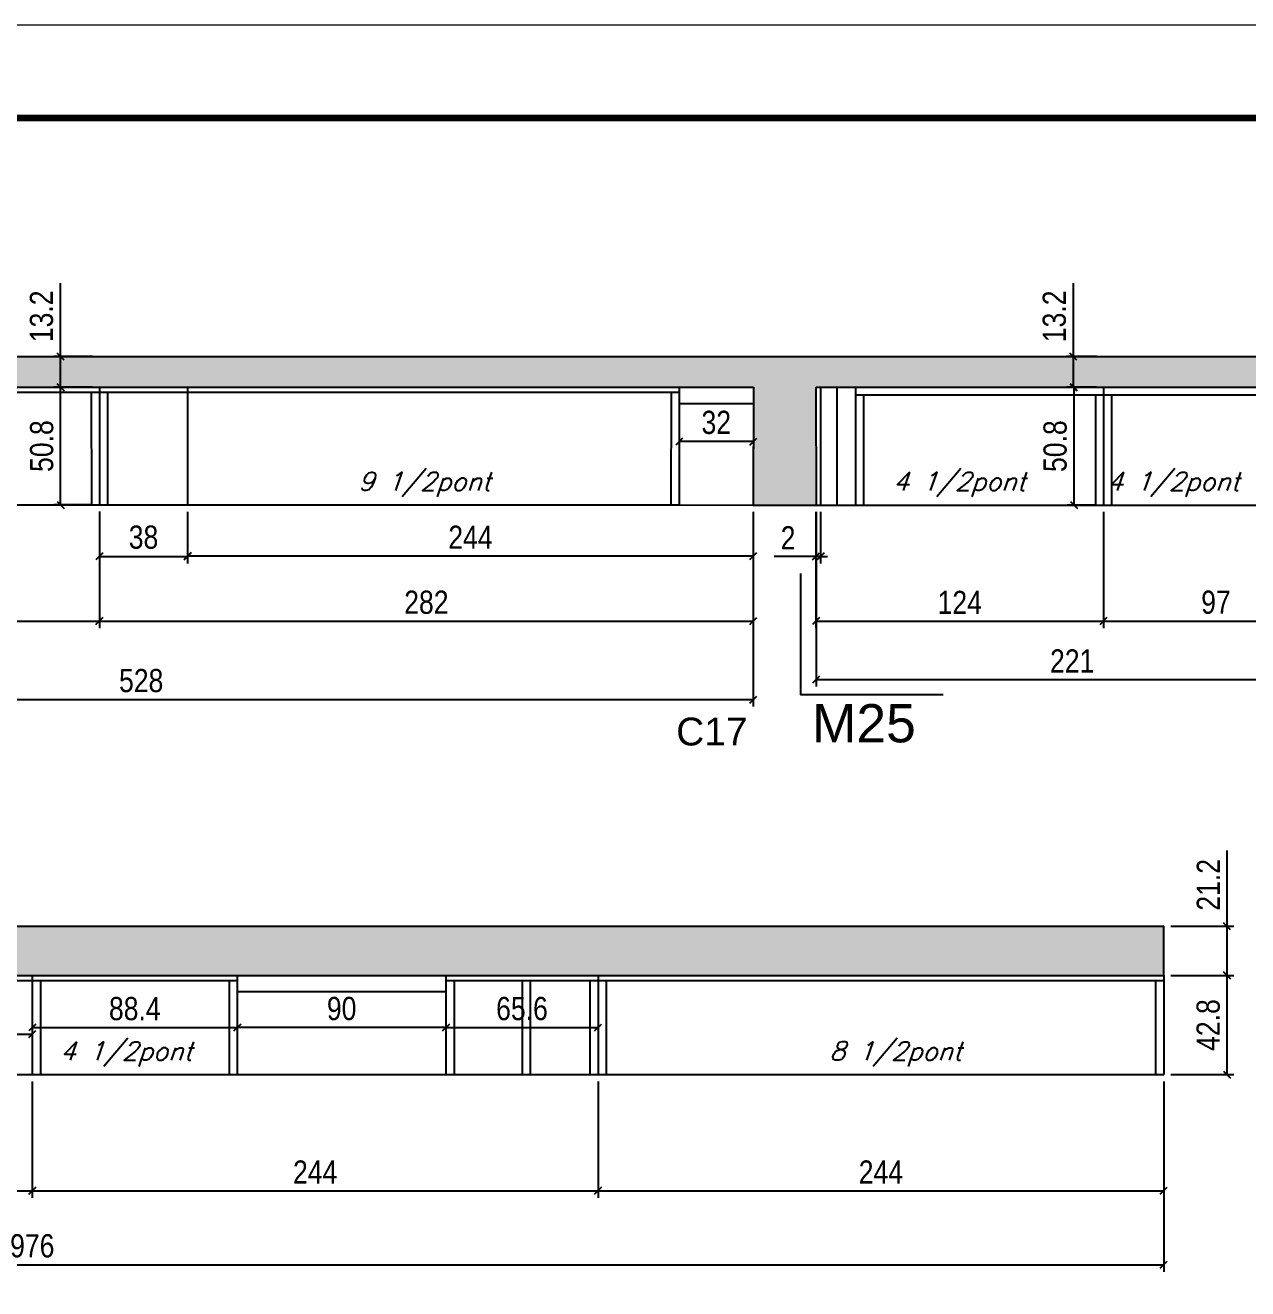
# Model space of a CAD drawing. Extents: x 137137 to 143418, y 10464 to 34486.
# Drawn here: x 142596 to 143123, y 27049 to 27594 of the extents above; entities that cross this region are included whole.
import ezdxf

# ---------------------------------------------------------------- set-up
doc = ezdxf.new("R2010")
doc.units = 0
doc.linetypes.add('DASHED', pattern=[0.75, 0.5, -0.25])
for name, color, linetype in [('5', 5, 'Continuous'), ('COTA', 241, 'Continuous'), ('NOMENCLATURA', 7, 'Continuous'), ('Painéis', 200, 'Continuous'), ('SARR_2.2x7', 40, 'Continuous'), ('SARR_3.5x7', 81, 'Continuous'), ('texto', 7, 'Continuous')]:
    doc.layers.add(name, color=color, linetype=linetype)
doc.layers.add('Folhas', color=255, linetype='Continuous', lineweight=9)
doc.layers.add('SARRAFO DE PRESSAO', color=251, linetype='DASHED', lineweight=9)
doc.styles.add('COTA TECNICA', font='techl___.ttf', dxfattribs={"height": 10})
doc.styles.add('Romans', font='romans.shx')
doc.styles.get("Standard").update_dxf_attribs({"font": 'arial.ttf'})
doc.dimstyles.new('PAINEL', dxfattribs={"dimtxt": 10, "dimasz": 3, "dimexe": 3, "dimexo": 3, "dimgap": 3, "dimtad": 1, "dimdec": 1, "dimzin": 12, "dimdsep": 46, "dimtxsty": 'COTA TECNICA', "dimblk1": 'OBLIQUE', "dimblk2": 'OBLIQUE', "dimsah": 1, "dimcen": 0.9, "dimclrd": 4, "dimclre": 4, "dimclrt": 240, "dimadec": 1, "dimazin": 3, "dimtfac": 1, "dimtdec": 1, "dimtmove": 0, "dimatfit": 3, "dimfxl": 1, "dimtolj": 1, "dimtzin": 12, "dimarcsym": 0})

# ---------------------------------------------------------------- blocks, each defined once
blk = doc.blocks.new('9999999999')
at = {"layer": 'Folhas'}
blk.add_lwpolyline([(98138.98, 34190.21), (99623.98, 34190.21), (99623.98, 35240.21), (98138.98, 35240.21)], close=True, dxfattribs=at)
at = {"layer": 'Folhas', "color": 30, "const_width": 3}
blk.add_lwpolyline([(98213.98, 34230.21), (99583.98, 34230.21), (99583.98, 35200.21), (98213.98, 35200.21)], close=True, dxfattribs=at)
blk = doc.blocks.new('_Oblique')
at = {"color": 0, "linetype": 'ByBlock', "lineweight": -2}
blk.add_line((-0.5, -0.5), (0.5, 0.5), dxfattribs=at)
blk = doc.blocks.new('*D1171')
at = {"layer": 'COTA', "color": 4, "lineweight": -2, "ltscale": 25, "transparency": 16777216}
for p, q in [((142381.93, 27384.41), (142381.93, 27334.37)), ((142627.93, 27384.45), (142627.93, 27334.37)), ((142381.93, 27337.37), (142627.93, 27337.37))]:
    blk.add_line(p, q, dxfattribs=at)
at = {"layer": 'Defpoints', "color": 0, "ltscale": 25, "transparency": 16777216}
for p in [(142381.93, 27387.41), (142627.93, 27387.45), (142627.93, 27337.37)]:
    blk.add_point(p, dxfattribs=at)
at = {"layer": 'COTA', "color": 4, "lineweight": -2, "ltscale": 25, "transparency": 16777216, "xscale": 3, "yscale": 3, "zscale": 3, "rotation": 180}
blk.add_blockref('_Oblique', (142381.93, 27337.37), dxfattribs=at)
at = {"layer": 'COTA', "color": 4, "lineweight": -2, "ltscale": 25, "transparency": 16777216, "xscale": 3, "yscale": 3, "zscale": 3}
blk.add_blockref('_Oblique', (142627.93, 27337.37), dxfattribs=at)
at = {"layer": 'COTA', "color": 240, "ltscale": 25, "transparency": 16777216, "insert": (142504.93, 27345.47), "char_height": 10, "attachment_point": 5, "style": 'COTA TECNICA'}
blk.add_mtext('\\A1;246', dxfattribs=at)
blk = doc.blocks.new('*D1172')
at = {"layer": 'COTA', "color": 4, "lineweight": -2, "ltscale": 25, "transparency": 16777216}
for p, q in [((142627.93, 27384.45), (142627.93, 27334.37)), ((142909.93, 27384.43), (142909.93, 27334.37)), ((142627.93, 27337.37), (142909.93, 27337.37))]:
    blk.add_line(p, q, dxfattribs=at)
at = {"layer": 'Defpoints', "color": 0, "ltscale": 25, "transparency": 16777216}
for p in [(142627.93, 27387.45), (142909.93, 27387.43), (142909.93, 27337.37)]:
    blk.add_point(p, dxfattribs=at)
at = {"layer": 'COTA', "color": 4, "lineweight": -2, "ltscale": 25, "transparency": 16777216, "xscale": 3, "yscale": 3, "zscale": 3, "rotation": 180}
blk.add_blockref('_Oblique', (142627.93, 27337.37), dxfattribs=at)
at = {"layer": 'COTA', "color": 4, "lineweight": -2, "ltscale": 25, "transparency": 16777216, "xscale": 3, "yscale": 3, "zscale": 3}
blk.add_blockref('_Oblique', (142909.93, 27337.37), dxfattribs=at)
at = {"layer": 'COTA', "color": 240, "ltscale": 25, "transparency": 16777216, "insert": (142768.93, 27345.46), "char_height": 10, "attachment_point": 5, "style": 'COTA TECNICA'}
blk.add_mtext('\\A1;282', dxfattribs=at)
blk = doc.blocks.new('*D1173')
at = {"layer": 'COTA', "color": 4, "lineweight": -2, "ltscale": 25, "transparency": 16777216}
for p, q in [((142627.93, 27384.64), (142627.93, 27362.28)), ((142665.93, 27384.45), (142665.93, 27362.28)), ((142627.93, 27365.28), (142665.93, 27365.28))]:
    blk.add_line(p, q, dxfattribs=at)
at = {"layer": 'Defpoints', "color": 0, "ltscale": 25, "transparency": 16777216}
for p in [(142627.93, 27387.64), (142665.93, 27387.45), (142665.93, 27365.28)]:
    blk.add_point(p, dxfattribs=at)
at = {"layer": 'COTA', "color": 4, "lineweight": -2, "ltscale": 25, "transparency": 16777216, "xscale": 3, "yscale": 3, "zscale": 3, "rotation": 180}
blk.add_blockref('_Oblique', (142627.93, 27365.28), dxfattribs=at)
at = {"layer": 'COTA', "color": 4, "lineweight": -2, "ltscale": 25, "transparency": 16777216, "xscale": 3, "yscale": 3, "zscale": 3}
blk.add_blockref('_Oblique', (142665.93, 27365.28), dxfattribs=at)
at = {"layer": 'COTA', "color": 240, "ltscale": 25, "transparency": 16777216, "insert": (142646.93, 27373.52), "char_height": 10, "attachment_point": 5, "style": 'COTA TECNICA'}
blk.add_mtext('\\A1;38', dxfattribs=at)
blk = doc.blocks.new('*D1174')
at = {"layer": 'COTA', "color": 4, "lineweight": -2, "ltscale": 25, "transparency": 16777216}
for p, q in [((142665.93, 27384.45), (142665.93, 27362.48)), ((142909.93, 27384.43), (142909.93, 27362.48)), ((142665.93, 27365.48), (142909.93, 27365.48))]:
    blk.add_line(p, q, dxfattribs=at)
at = {"layer": 'Defpoints', "color": 0, "ltscale": 25, "transparency": 16777216}
for p in [(142665.93, 27387.45), (142909.93, 27387.43), (142909.93, 27365.48)]:
    blk.add_point(p, dxfattribs=at)
at = {"layer": 'COTA', "color": 4, "lineweight": -2, "ltscale": 25, "transparency": 16777216, "xscale": 3, "yscale": 3, "zscale": 3, "rotation": 180}
blk.add_blockref('_Oblique', (142665.93, 27365.48), dxfattribs=at)
at = {"layer": 'COTA', "color": 4, "lineweight": -2, "ltscale": 25, "transparency": 16777216, "xscale": 3, "yscale": 3, "zscale": 3}
blk.add_blockref('_Oblique', (142909.93, 27365.48), dxfattribs=at)
at = {"layer": 'COTA', "color": 240, "ltscale": 25, "transparency": 16777216, "insert": (142787.93, 27373.55), "char_height": 10, "attachment_point": 5, "style": 'COTA TECNICA'}
blk.add_mtext('\\A1;244', dxfattribs=at)
blk = doc.blocks.new('*D1175')
at = {"layer": 'COTA', "color": 4, "lineweight": -2, "ltscale": 25, "transparency": 16777216}
for p, q in [((142936.97, 27384.43), (142936.97, 27334.37)), ((143060.97, 27384.45), (143060.97, 27334.37)), ((142936.97, 27337.37), (143060.97, 27337.37))]:
    blk.add_line(p, q, dxfattribs=at)
at = {"layer": 'Defpoints', "color": 0, "ltscale": 25, "transparency": 16777216}
for p in [(142936.97, 27387.43), (143060.97, 27387.45), (143060.97, 27337.37)]:
    blk.add_point(p, dxfattribs=at)
at = {"layer": 'COTA', "color": 4, "lineweight": -2, "ltscale": 25, "transparency": 16777216, "xscale": 3, "yscale": 3, "zscale": 3, "rotation": 180}
blk.add_blockref('_Oblique', (142936.97, 27337.37), dxfattribs=at)
at = {"layer": 'COTA', "color": 4, "lineweight": -2, "ltscale": 25, "transparency": 16777216, "xscale": 3, "yscale": 3, "zscale": 3}
blk.add_blockref('_Oblique', (143060.97, 27337.37), dxfattribs=at)
at = {"layer": 'COTA', "color": 240, "ltscale": 25, "transparency": 16777216, "insert": (142998.97, 27345.44), "char_height": 10, "attachment_point": 5, "style": 'COTA TECNICA'}
blk.add_mtext('\\A1;124', dxfattribs=at)
blk = doc.blocks.new('*D1176')
at = {"layer": 'COTA', "color": 4, "lineweight": -2, "ltscale": 25, "transparency": 16777216}
for p, q in [((143060.97, 27384.45), (143060.97, 27334.37)), ((143157.97, 27384.43), (143157.97, 27334.37)), ((143060.97, 27337.37), (143157.97, 27337.37))]:
    blk.add_line(p, q, dxfattribs=at)
at = {"layer": 'Defpoints', "color": 0, "ltscale": 25, "transparency": 16777216}
for p in [(143060.97, 27387.45), (143157.97, 27387.43), (143157.97, 27337.37)]:
    blk.add_point(p, dxfattribs=at)
at = {"layer": 'COTA', "color": 4, "lineweight": -2, "ltscale": 25, "transparency": 16777216, "xscale": 3, "yscale": 3, "zscale": 3, "rotation": 180}
blk.add_blockref('_Oblique', (143060.97, 27337.37), dxfattribs=at)
at = {"layer": 'COTA', "color": 4, "lineweight": -2, "ltscale": 25, "transparency": 16777216, "xscale": 3, "yscale": 3, "zscale": 3}
blk.add_blockref('_Oblique', (143157.97, 27337.37), dxfattribs=at)
at = {"layer": 'COTA', "color": 240, "ltscale": 25, "transparency": 16777216, "insert": (143109.47, 27345.47), "char_height": 10, "attachment_point": 5, "style": 'COTA TECNICA'}
blk.add_mtext('\\A1;97', dxfattribs=at)
blk = doc.blocks.new('*D1180')
at = {"layer": 'COTA', "color": 4, "lineweight": -2, "ltscale": 25, "transparency": 16777216}
for p, q in [((142354.96, 27138.79), (142354.96, 27088.72)), ((142598.96, 27138.79), (142598.96, 27088.72)), ((142354.96, 27091.72), (142598.96, 27091.72))]:
    blk.add_line(p, q, dxfattribs=at)
at = {"layer": 'Defpoints', "color": 0, "ltscale": 25, "transparency": 16777216}
for p in [(142354.96, 27141.79), (142598.96, 27141.79), (142598.96, 27091.72)]:
    blk.add_point(p, dxfattribs=at)
at = {"layer": 'COTA', "color": 4, "lineweight": -2, "ltscale": 25, "transparency": 16777216, "xscale": 3, "yscale": 3, "zscale": 3, "rotation": 180}
blk.add_blockref('_Oblique', (142354.96, 27091.72), dxfattribs=at)
at = {"layer": 'COTA', "color": 4, "lineweight": -2, "ltscale": 25, "transparency": 16777216, "xscale": 3, "yscale": 3, "zscale": 3}
blk.add_blockref('_Oblique', (142598.96, 27091.72), dxfattribs=at)
at = {"layer": 'COTA', "color": 240, "ltscale": 25, "transparency": 16777216, "insert": (142476.96, 27099.8), "char_height": 10, "attachment_point": 5, "style": 'COTA TECNICA'}
blk.add_mtext('\\A1;244', dxfattribs=at)
blk = doc.blocks.new('*D1181')
at = {"layer": 'COTA', "color": 4, "lineweight": -2, "ltscale": 25, "transparency": 16777216}
for p, q in [((142598.96, 27138.79), (142598.96, 27088.72)), ((142842.96, 27138.79), (142842.96, 27088.72)), ((142598.96, 27091.72), (142842.96, 27091.72))]:
    blk.add_line(p, q, dxfattribs=at)
at = {"layer": 'Defpoints', "color": 0, "ltscale": 25, "transparency": 16777216}
for p in [(142598.96, 27141.79), (142842.96, 27141.79), (142842.96, 27091.72)]:
    blk.add_point(p, dxfattribs=at)
at = {"layer": 'COTA', "color": 4, "lineweight": -2, "ltscale": 25, "transparency": 16777216, "xscale": 3, "yscale": 3, "zscale": 3, "rotation": 180}
blk.add_blockref('_Oblique', (142598.96, 27091.72), dxfattribs=at)
at = {"layer": 'COTA', "color": 4, "lineweight": -2, "ltscale": 25, "transparency": 16777216, "xscale": 3, "yscale": 3, "zscale": 3}
blk.add_blockref('_Oblique', (142842.96, 27091.72), dxfattribs=at)
at = {"layer": 'COTA', "color": 240, "ltscale": 25, "transparency": 16777216, "insert": (142720.96, 27099.8), "char_height": 10, "attachment_point": 5, "style": 'COTA TECNICA'}
blk.add_mtext('\\A1;244', dxfattribs=at)
blk = doc.blocks.new('*D1182')
at = {"layer": 'COTA', "color": 4, "lineweight": -2, "ltscale": 25, "transparency": 16777216}
for p, q in [((142842.96, 27138.79), (142842.96, 27088.72)), ((143086.96, 27138.79), (143086.96, 27088.72)), ((142842.96, 27091.72), (143086.96, 27091.72))]:
    blk.add_line(p, q, dxfattribs=at)
at = {"layer": 'Defpoints', "color": 0, "ltscale": 25, "transparency": 16777216}
for p in [(142842.96, 27141.79), (143086.96, 27141.79), (143086.96, 27091.72)]:
    blk.add_point(p, dxfattribs=at)
at = {"layer": 'COTA', "color": 4, "lineweight": -2, "ltscale": 25, "transparency": 16777216, "xscale": 3, "yscale": 3, "zscale": 3, "rotation": 180}
blk.add_blockref('_Oblique', (142842.96, 27091.72), dxfattribs=at)
at = {"layer": 'COTA', "color": 4, "lineweight": -2, "ltscale": 25, "transparency": 16777216, "xscale": 3, "yscale": 3, "zscale": 3}
blk.add_blockref('_Oblique', (143086.96, 27091.72), dxfattribs=at)
at = {"layer": 'COTA', "color": 240, "ltscale": 25, "transparency": 16777216, "insert": (142964.96, 27099.8), "char_height": 10, "attachment_point": 5, "style": 'COTA TECNICA'}
blk.add_mtext('\\A1;244', dxfattribs=at)
blk = doc.blocks.new('*D1184')
at = {"layer": 'COTA', "color": 4, "lineweight": -2, "ltscale": 25, "transparency": 16777216}
for p, q in [((142687.39, 27174.59), (142687.39, 27159.12)), ((142777.39, 27174.59), (142777.39, 27159.12)), ((142777.39, 27162.12), (142687.39, 27162.12))]:
    blk.add_line(p, q, dxfattribs=at)
at = {"layer": 'Defpoints', "color": 0, "ltscale": 25, "transparency": 16777216}
for p in [(142687.39, 27177.59), (142777.39, 27177.59), (142687.39, 27162.12)]:
    blk.add_point(p, dxfattribs=at)
at = {"layer": 'COTA', "color": 4, "lineweight": -2, "ltscale": 25, "transparency": 16777216, "xscale": 3, "yscale": 3, "zscale": 3, "rotation": 180}
blk.add_blockref('_Oblique', (142687.39, 27162.12), dxfattribs=at)
at = {"layer": 'COTA', "color": 4, "lineweight": -2, "ltscale": 25, "transparency": 16777216, "xscale": 3, "yscale": 3, "zscale": 3}
blk.add_blockref('_Oblique', (142777.39, 27162.12), dxfattribs=at)
at = {"layer": 'COTA', "color": 240, "ltscale": 25, "transparency": 16777216, "insert": (142732.39, 27170.25), "char_height": 10, "attachment_point": 5, "style": 'COTA TECNICA'}
blk.add_mtext('\\A1;90', dxfattribs=at)
blk = doc.blocks.new('*D1185')
at = {"layer": 'COTA', "color": 4, "lineweight": -2, "ltscale": 25, "transparency": 16777216}
for p, q in [((142598.96, 27181.59), (142598.96, 27159.12)), ((142687.39, 27181.59), (142687.39, 27159.12)), ((142598.96, 27162.12), (142687.39, 27162.12))]:
    blk.add_line(p, q, dxfattribs=at)
at = {"layer": 'Defpoints', "color": 0, "ltscale": 25, "transparency": 16777216}
for p in [(142598.96, 27184.59), (142687.39, 27184.59), (142687.39, 27162.12)]:
    blk.add_point(p, dxfattribs=at)
at = {"layer": 'COTA', "color": 4, "lineweight": -2, "ltscale": 25, "transparency": 16777216, "xscale": 3, "yscale": 3, "zscale": 3, "rotation": 180}
blk.add_blockref('_Oblique', (142598.96, 27162.12), dxfattribs=at)
at = {"layer": 'COTA', "color": 4, "lineweight": -2, "ltscale": 25, "transparency": 16777216, "xscale": 3, "yscale": 3, "zscale": 3}
blk.add_blockref('_Oblique', (142687.39, 27162.12), dxfattribs=at)
at = {"layer": 'COTA', "color": 240, "ltscale": 25, "transparency": 16777216, "insert": (142643.17, 27170.21), "char_height": 10, "attachment_point": 5, "style": 'COTA TECNICA'}
blk.add_mtext('\\A1;88.4', dxfattribs=at)
blk = doc.blocks.new('*D1186')
at = {"layer": 'COTA', "color": 4, "lineweight": -2, "ltscale": 25, "transparency": 16777216}
for p, q in [((142777.39, 27181.59), (142777.39, 27159.12)), ((142842.96, 27181.59), (142842.96, 27159.12)), ((142777.39, 27162.12), (142842.96, 27162.12))]:
    blk.add_line(p, q, dxfattribs=at)
at = {"layer": 'Defpoints', "color": 0, "ltscale": 25, "transparency": 16777216}
for p in [(142777.39, 27184.59), (142842.96, 27184.59), (142842.96, 27162.12)]:
    blk.add_point(p, dxfattribs=at)
at = {"layer": 'COTA', "color": 4, "lineweight": -2, "ltscale": 25, "transparency": 16777216, "xscale": 3, "yscale": 3, "zscale": 3, "rotation": 180}
blk.add_blockref('_Oblique', (142777.39, 27162.12), dxfattribs=at)
at = {"layer": 'COTA', "color": 4, "lineweight": -2, "ltscale": 25, "transparency": 16777216, "xscale": 3, "yscale": 3, "zscale": 3}
blk.add_blockref('_Oblique', (142842.96, 27162.12), dxfattribs=at)
at = {"layer": 'COTA', "color": 240, "ltscale": 25, "transparency": 16777216, "insert": (142810.17, 27170.23), "char_height": 10, "attachment_point": 5, "style": 'COTA TECNICA'}
blk.add_mtext('\\A1;65.6', dxfattribs=at)
blk = doc.blocks.new('*D1188')
at = {"layer": 'COTA', "color": 4, "lineweight": -2, "ltscale": 25, "transparency": 16777216}
for p, q in [((142492.39, 27181.59), (142492.39, 27156.32)), ((142598.96, 27181.59), (142598.96, 27156.32)), ((142492.39, 27159.32), (142598.96, 27159.32))]:
    blk.add_line(p, q, dxfattribs=at)
at = {"layer": 'Defpoints', "color": 0, "ltscale": 25, "transparency": 16777216}
for p in [(142492.39, 27184.59), (142598.96, 27184.59), (142598.96, 27159.32)]:
    blk.add_point(p, dxfattribs=at)
at = {"layer": 'COTA', "color": 4, "lineweight": -2, "ltscale": 25, "transparency": 16777216, "xscale": 3, "yscale": 3, "zscale": 3, "rotation": 180}
blk.add_blockref('_Oblique', (142492.39, 27159.32), dxfattribs=at)
at = {"layer": 'COTA', "color": 4, "lineweight": -2, "ltscale": 25, "transparency": 16777216, "xscale": 3, "yscale": 3, "zscale": 3}
blk.add_blockref('_Oblique', (142598.96, 27159.32), dxfattribs=at)
at = {"layer": 'COTA', "color": 240, "ltscale": 25, "transparency": 16777216, "insert": (142545.67, 27167.42), "char_height": 10, "attachment_point": 5, "style": 'COTA TECNICA'}
blk.add_mtext('\\A1;106.6', dxfattribs=at)
blk = doc.blocks.new('*D1161')
at = {"layer": 'COTA', "color": 4, "lineweight": -2, "ltscale": 25, "transparency": 16777216}
for p, q in [((143057.97, 27438.23), (143045.28, 27438.23)), ((143048.28, 27387.43), (143048.28, 27438.23)), ((143057.97, 27387.43), (143045.28, 27387.43))]:
    blk.add_line(p, q, dxfattribs=at)
at = {"layer": 'Defpoints', "color": 0, "ltscale": 25, "transparency": 16777216}
for p in [(143048.28, 27438.23), (143060.97, 27438.23), (143060.97, 27387.43)]:
    blk.add_point(p, dxfattribs=at)
at = {"layer": 'COTA', "color": 4, "lineweight": -2, "ltscale": 25, "transparency": 16777216, "xscale": 3, "yscale": 3, "zscale": 3}
for p, rotation in [((143048.28, 27438.23), 90), ((143048.28, 27387.43), 270)]:
    blk.add_blockref('_Oblique', p, dxfattribs=dict(at, rotation=rotation))
at = {"layer": 'COTA', "color": 240, "ltscale": 25, "transparency": 16777216, "insert": (143040.14, 27412.83), "char_height": 10, "attachment_point": 5, "rotation": 90, "style": 'COTA TECNICA'}
blk.add_mtext('\\A1;50.8', dxfattribs=at)
blk = doc.blocks.new('*D1157')
at = {"layer": 'COTA', "color": 4, "lineweight": -2, "ltscale": 25, "transparency": 16777216}
for p, q in [((143048.02, 27451.43), (143048.02, 27483.17)), ((143057.97, 27451.43), (143045.02, 27451.43)), ((143048.02, 27438.23), (143048.02, 27451.43)), ((143057.97, 27438.23), (143045.02, 27438.23))]:
    blk.add_line(p, q, dxfattribs=at)
at = {"layer": 'Defpoints', "color": 0, "ltscale": 25, "transparency": 16777216}
for p in [(143048.02, 27451.43), (143060.97, 27451.43), (143060.97, 27438.23)]:
    blk.add_point(p, dxfattribs=at)
at = {"layer": 'COTA', "color": 4, "lineweight": -2, "ltscale": 25, "transparency": 16777216, "xscale": 3, "yscale": 3, "zscale": 3}
for p, rotation in [((143048.02, 27451.43), 90), ((143048.02, 27438.23), 270)]:
    blk.add_blockref('_Oblique', p, dxfattribs=dict(at, rotation=rotation))
at = {"layer": 'COTA', "color": 240, "ltscale": 25, "transparency": 16777216, "insert": (143039.8, 27468.8), "char_height": 10, "attachment_point": 5, "rotation": 90, "style": 'COTA TECNICA'}
blk.add_mtext('\\A1;13.2', dxfattribs=at)
blk = doc.blocks.new('*D1162')
at = {"layer": 'COTA', "color": 4, "lineweight": -2, "ltscale": 25, "transparency": 16777216}
for p, q in [((142624.88, 27438.25), (142608.19, 27438.25)), ((142611.19, 27387.45), (142611.19, 27438.25)), ((142624.93, 27387.45), (142608.19, 27387.45))]:
    blk.add_line(p, q, dxfattribs=at)
at = {"layer": 'Defpoints', "color": 0, "ltscale": 25, "transparency": 16777216}
for p in [(142611.19, 27438.25), (142627.88, 27438.25), (142627.93, 27387.45)]:
    blk.add_point(p, dxfattribs=at)
at = {"layer": 'COTA', "color": 4, "lineweight": -2, "ltscale": 25, "transparency": 16777216, "xscale": 3, "yscale": 3, "zscale": 3}
for p, rotation in [((142611.19, 27438.25), 90), ((142611.19, 27387.45), 270)]:
    blk.add_blockref('_Oblique', p, dxfattribs=dict(at, rotation=rotation))
at = {"layer": 'COTA', "color": 240, "ltscale": 25, "transparency": 16777216, "insert": (142603.06, 27412.85), "char_height": 10, "attachment_point": 5, "rotation": 90, "style": 'COTA TECNICA'}
blk.add_mtext('\\A1;50.8', dxfattribs=at)
blk = doc.blocks.new('*D1163')
at = {"layer": 'COTA', "color": 4, "lineweight": -2, "ltscale": 25, "transparency": 16777216}
for p, q in [((142611.19, 27451.45), (142611.19, 27483.18)), ((142624.88, 27451.45), (142608.19, 27451.45)), ((142611.19, 27438.25), (142611.19, 27451.45)), ((142624.88, 27438.25), (142608.19, 27438.25))]:
    blk.add_line(p, q, dxfattribs=at)
at = {"layer": 'Defpoints', "color": 0, "ltscale": 25, "transparency": 16777216}
for p in [(142611.19, 27451.45), (142627.88, 27451.45), (142627.88, 27438.25)]:
    blk.add_point(p, dxfattribs=at)
at = {"layer": 'COTA', "color": 4, "lineweight": -2, "ltscale": 25, "transparency": 16777216, "xscale": 3, "yscale": 3, "zscale": 3}
for p, rotation in [((142611.19, 27451.45), 90), ((142611.19, 27438.25), 270)]:
    blk.add_blockref('_Oblique', p, dxfattribs=dict(at, rotation=rotation))
at = {"layer": 'COTA', "color": 240, "ltscale": 25, "transparency": 16777216, "insert": (142602.97, 27468.81), "char_height": 10, "attachment_point": 5, "rotation": 90, "style": 'COTA TECNICA'}
blk.add_mtext('\\A1;13.2', dxfattribs=at)
blk = doc.blocks.new('*D1164')
at = {"layer": 'COTA', "color": 4, "lineweight": -2, "ltscale": 25, "transparency": 16777216}
for p, q in [((143089.96, 27184.59), (143117.25, 27184.59)), ((143114.25, 27141.79), (143114.25, 27184.59)), ((143089.96, 27141.79), (143117.25, 27141.79))]:
    blk.add_line(p, q, dxfattribs=at)
at = {"layer": 'Defpoints', "color": 0, "ltscale": 25, "transparency": 16777216}
for p in [(143086.96, 27184.59), (143114.25, 27184.59), (143086.96, 27141.79)]:
    blk.add_point(p, dxfattribs=at)
at = {"layer": 'COTA', "color": 4, "lineweight": -2, "ltscale": 25, "transparency": 16777216, "xscale": 3, "yscale": 3, "zscale": 3}
for p, rotation in [((143114.25, 27184.59), 90), ((143114.25, 27141.79), 270)]:
    blk.add_blockref('_Oblique', p, dxfattribs=dict(at, rotation=rotation))
at = {"layer": 'COTA', "color": 240, "ltscale": 25, "transparency": 16777216, "insert": (143106.16, 27163.19), "char_height": 10, "attachment_point": 5, "rotation": 90, "style": 'COTA TECNICA'}
blk.add_mtext('\\A1;42.8', dxfattribs=at)
blk = doc.blocks.new('*D1165')
at = {"layer": 'COTA', "color": 4, "lineweight": -2, "ltscale": 25, "transparency": 16777216}
for p, q in [((143114.25, 27205.79), (143114.25, 27238.52)), ((143089.96, 27205.79), (143117.25, 27205.79)), ((143114.25, 27184.59), (143114.25, 27205.79)), ((143089.96, 27184.59), (143117.25, 27184.59))]:
    blk.add_line(p, q, dxfattribs=at)
at = {"layer": 'Defpoints', "color": 0, "ltscale": 25, "transparency": 16777216}
for p in [(143086.96, 27205.79), (143114.25, 27205.79), (143086.96, 27184.59)]:
    blk.add_point(p, dxfattribs=at)
at = {"layer": 'COTA', "color": 4, "lineweight": -2, "ltscale": 25, "transparency": 16777216, "xscale": 3, "yscale": 3, "zscale": 3}
for p, rotation in [((143114.25, 27205.79), 90), ((143114.25, 27184.59), 270)]:
    blk.add_blockref('_Oblique', p, dxfattribs=dict(at, rotation=rotation))
at = {"layer": 'COTA', "color": 240, "ltscale": 25, "transparency": 16777216, "insert": (143106.19, 27223.65), "char_height": 10, "attachment_point": 5, "rotation": 90, "style": 'COTA TECNICA'}
blk.add_mtext('\\A1;21.2', dxfattribs=at)
blk = doc.blocks.new('*D1168')
at = {"layer": 'COTA', "color": 4, "lineweight": -2, "ltscale": 25, "transparency": 16777216}
for p, q in [((142936.98, 27384.43), (142936.98, 27362.29)), ((142938.98, 27384.43), (142938.98, 27362.29)), ((142936.98, 27365.29), (142918.87, 27365.29)), ((142938.98, 27365.29), (142936.98, 27365.29)), ((142938.98, 27365.29), (142941.98, 27365.29))]:
    blk.add_line(p, q, dxfattribs=at)
at = {"layer": 'Defpoints', "color": 0, "ltscale": 25, "transparency": 16777216}
for p in [(142936.98, 27387.43), (142938.98, 27387.43), (142936.98, 27365.29)]:
    blk.add_point(p, dxfattribs=at)
at = {"layer": 'COTA', "color": 4, "lineweight": -2, "ltscale": 25, "transparency": 16777216, "xscale": 3, "yscale": 3, "zscale": 3}
blk.add_blockref('_Oblique', (142936.98, 27365.29), dxfattribs=at)
at = {"layer": 'COTA', "color": 4, "lineweight": -2, "ltscale": 25, "transparency": 16777216, "xscale": 3, "yscale": 3, "zscale": 3, "rotation": 180}
blk.add_blockref('_Oblique', (142938.98, 27365.29), dxfattribs=at)
at = {"layer": 'COTA', "color": 240, "ltscale": 25, "transparency": 16777216, "insert": (142924.92, 27373.29), "char_height": 10, "attachment_point": 5, "style": 'COTA TECNICA'}
blk.add_mtext('\\A1;2', dxfattribs=at)
blk = doc.blocks.new('*D2350')
at = {"layer": 'COTA', "color": 4, "lineweight": -2, "ltscale": 25, "transparency": 16777216}
for p, q in [((142381.93, 27384.41), (142381.93, 27300.54)), ((142909.93, 27384.43), (142909.93, 27300.54)), ((142381.93, 27303.54), (142909.93, 27303.54))]:
    blk.add_line(p, q, dxfattribs=at)
at = {"layer": 'Defpoints', "color": 0, "ltscale": 25, "transparency": 16777216}
for p in [(142381.93, 27387.41), (142909.93, 27387.43), (142909.93, 27303.54)]:
    blk.add_point(p, dxfattribs=at)
at = {"layer": 'COTA', "color": 4, "lineweight": -2, "ltscale": 25, "transparency": 16777216, "xscale": 3, "yscale": 3, "zscale": 3, "rotation": 180}
blk.add_blockref('_Oblique', (142381.93, 27303.54), dxfattribs=at)
at = {"layer": 'COTA', "color": 4, "lineweight": -2, "ltscale": 25, "transparency": 16777216, "xscale": 3, "yscale": 3, "zscale": 3}
blk.add_blockref('_Oblique', (142909.93, 27303.54), dxfattribs=at)
at = {"layer": 'COTA', "color": 240, "ltscale": 25, "transparency": 16777216, "insert": (142645.93, 27311.68), "char_height": 10, "attachment_point": 5, "style": 'COTA TECNICA'}
blk.add_mtext('\\A1;528', dxfattribs=at)
blk = doc.blocks.new('*D2351')
at = {"layer": 'COTA', "color": 4, "lineweight": -2, "ltscale": 25, "transparency": 16777216}
for p, q in [((142110.96, 27138.79), (142110.96, 27056.8)), ((143086.96, 27138.79), (143086.96, 27056.8)), ((142110.96, 27059.8), (143086.96, 27059.8))]:
    blk.add_line(p, q, dxfattribs=at)
at = {"layer": 'Defpoints', "color": 0, "ltscale": 25, "transparency": 16777216}
for p in [(142110.96, 27141.79), (143086.96, 27141.79), (143086.96, 27059.8)]:
    blk.add_point(p, dxfattribs=at)
at = {"layer": 'COTA', "color": 4, "lineweight": -2, "ltscale": 25, "transparency": 16777216, "xscale": 3, "yscale": 3, "zscale": 3, "rotation": 180}
blk.add_blockref('_Oblique', (142110.96, 27059.8), dxfattribs=at)
at = {"layer": 'COTA', "color": 4, "lineweight": -2, "ltscale": 25, "transparency": 16777216, "xscale": 3, "yscale": 3, "zscale": 3}
blk.add_blockref('_Oblique', (143086.96, 27059.8), dxfattribs=at)
at = {"layer": 'COTA', "color": 240, "ltscale": 25, "transparency": 16777216, "insert": (142598.96, 27067.93), "char_height": 10, "attachment_point": 5, "style": 'COTA TECNICA'}
blk.add_mtext('\\A1;976', dxfattribs=at)
blk = doc.blocks.new('*D2374')
at = {"layer": 'COTA', "color": 4, "lineweight": -2, "ltscale": 25, "transparency": 16777216}
for p, q in [((142877.96, 27428.25), (142877.96, 27411.8)), ((142909.96, 27428.23), (142909.96, 27411.8)), ((142909.96, 27414.8), (142877.96, 27414.8))]:
    blk.add_line(p, q, dxfattribs=at)
at = {"layer": 'Defpoints', "color": 0, "ltscale": 25, "transparency": 16777216}
for p in [(142877.96, 27431.25), (142909.96, 27431.23), (142877.96, 27414.8)]:
    blk.add_point(p, dxfattribs=at)
at = {"layer": 'COTA', "color": 4, "lineweight": -2, "ltscale": 25, "transparency": 16777216, "xscale": 3, "yscale": 3, "zscale": 3, "rotation": 180}
blk.add_blockref('_Oblique', (142877.96, 27414.8), dxfattribs=at)
at = {"layer": 'COTA', "color": 4, "lineweight": -2, "ltscale": 25, "transparency": 16777216, "xscale": 3, "yscale": 3, "zscale": 3}
blk.add_blockref('_Oblique', (142909.96, 27414.8), dxfattribs=at)
at = {"layer": 'COTA', "color": 240, "ltscale": 25, "transparency": 16777216, "insert": (142893.96, 27423.02), "char_height": 10, "attachment_point": 5, "style": 'COTA TECNICA'}
blk.add_mtext('\\A1;32', dxfattribs=at)
blk = doc.blocks.new('*D2375')
at = {"layer": 'COTA', "color": 4, "lineweight": -2, "ltscale": 25, "transparency": 16777216}
for p, q in [((142936.98, 27384.43), (142936.98, 27309.14)), ((143157.97, 27384.43), (143157.97, 27309.14)), ((142936.98, 27312.14), (143157.97, 27312.14))]:
    blk.add_line(p, q, dxfattribs=at)
at = {"layer": 'Defpoints', "color": 0, "ltscale": 25, "transparency": 16777216}
for p in [(142936.98, 27387.43), (143157.97, 27387.43), (143157.97, 27312.14)]:
    blk.add_point(p, dxfattribs=at)
at = {"layer": 'COTA', "color": 4, "lineweight": -2, "ltscale": 25, "transparency": 16777216, "xscale": 3, "yscale": 3, "zscale": 3, "rotation": 180}
blk.add_blockref('_Oblique', (142936.98, 27312.14), dxfattribs=at)
at = {"layer": 'COTA', "color": 4, "lineweight": -2, "ltscale": 25, "transparency": 16777216, "xscale": 3, "yscale": 3, "zscale": 3}
blk.add_blockref('_Oblique', (143157.97, 27312.14), dxfattribs=at)
at = {"layer": 'COTA', "color": 240, "ltscale": 25, "transparency": 16777216, "insert": (143047.47, 27320.2), "char_height": 10, "attachment_point": 5, "style": 'COTA TECNICA'}
blk.add_mtext('\\A1;221', dxfattribs=at)

msp = doc.modelspace()

# ---------------------------------------------------------------- hatches: boundary and pattern name
at = {"layer": 'COTA', "ltscale": 25}
h = msp.add_hatch(dxfattribs=at)
h.set_pattern_fill('AR-CONC', color=256, scale=0.03)
h.set_pattern_definition([(50, (1589.1, 0), (5.46554007, -0.47817257), [0.5715, -6.2865]), (355, (1589.1, 0), (-1.05730264, 5.73170536), [0.4572, -5.02921753]), (100.4514447, (1589.5555, -0.04), (4.40823741, 5.25353256), [0.48570026, -5.34270734]), (46.1842, (1589.1, 1.524), (8.13237123, -1.26126984), [0.85725, -9.42975]), (96.6355576, (1589.778, 1.419), (7.122124, 7.42278374), [0.7285507, -8.01406824]), (351.184151, (1589.1, 1.524), (7.122124, 7.42278374), [0.685799, -7.54379196]), (21, (1589.862, 1.143), (4.54843174, -3.06795595), [0.5715, -6.2865]), (326, (1589.862, 1.143), (1.85406085, 5.52563898), [0.4572, -5.0292]), (71.451445, (1590.241, 0.8873), (6.40249258, 2.45768307), [0.48570026, -5.34269813]), (37.5, (1589.1, 0), (0.092658098, 2.536651166), [0, -4.96824, 0, -5.1054, 0, -5.04825]), (7.5, (1589.1, 0), (2.004589875, 3.005417245), [0, -2.91084, 0, -4.85394, 0, -1.92405]), (327.5, (1587.4007, 0), (4.067717855, -0.17186232), [0, -1.905, 0, -5.9436, 0, -7.8867]), (317.5, (1586.6387, 0), (4.44387544, 0.76279473), [0, -2.4765, 0, -3.94716, 0, -5.6007])])
h.paths.add_polyline_path([(142909.93, 27387.43), (142936.98, 27387.43), (142936.97, 27438.23), (143157.97, 27438.23), (143157.97, 27387.43), (143184.97, 27387.43), (143184.97, 27451.43), (143157.97, 27451.43), (142936.97, 27451.43), (142909.97, 27451.43), (142877.97, 27451.45), (142417.87, 27451.45), (142381.87, 27451.41), (142381.88, 27438.21), (142417.88, 27438.25), (142877.96, 27438.25), (142877.96, 27438.25), (142909.96, 27438.23)])
h = msp.add_hatch(dxfattribs=at)
h.set_pattern_fill('AR-CONC', color=256, scale=0.03)
h.set_pattern_definition([(50, (1585, -21.9683), (5.46554007, -0.47817257), [0.5715, -6.2865]), (355, (1585, -21.968), (-1.05730264, 5.73170536), [0.4572, -5.02921753]), (100.4514447, (1585.4555, -22.008), (4.40823741, 5.25353256), [0.48570026, -5.34270734]), (46.1842, (1585, -20.444), (8.13237123, -1.26126984), [0.85725, -9.42975]), (96.6355576, (1585.678, -20.549), (7.122124, 7.42278374), [0.7285507, -8.01406824]), (351.184151, (1585, -20.444), (7.122124, 7.42278374), [0.685799, -7.54379196]), (21, (1585.762, -20.8253), (4.54843174, -3.06795595), [0.5715, -6.2865]), (326, (1585.762, -20.825), (1.85406085, 5.52563898), [0.4572, -5.0292]), (71.451445, (1586.141, -21.081), (6.40249258, 2.45768307), [0.48570026, -5.34269813]), (37.5, (1585, -21.9683), (0.092658098, 2.536651166), [0, -4.96824, 0, -5.1054, 0, -5.04825]), (7.5, (1585, -21.9683), (2.004589875, 3.005417245), [0, -2.91084, 0, -4.85394, 0, -1.92405]), (327.5, (1583.3007, -21.9683), (4.067717855, -0.17186232), [0, -1.905, 0, -5.9436, 0, -7.8867]), (317.5, (1582.5387, -21.9683), (4.44387544, 0.76279473), [0, -2.4765, 0, -3.94716, 0, -5.6007])])
h.paths.add_polyline_path([(142402.39, 27205.79), (142110.96, 27205.79), (142110.96, 27184.59), (142402.39, 27184.59), (142492.39, 27184.59), (142687.39, 27184.59), (142777.39, 27184.59), (143086.96, 27184.59), (143086.96, 27205.79), (142777.39, 27205.79), (142687.39, 27205.79), (142492.39, 27205.79)])

# ---------------------------------------------------------------- linework, layer by layer
for p, q in [((142417.87, 27451.45), (142877.97, 27451.45)), ((142877.97, 27451.45), (142909.97, 27451.43)), ((142909.97, 27451.43), (142936.97, 27451.43)), ((142936.97, 27451.43), (143157.97, 27451.43)), ((142492.39, 27205.79), (142687.39, 27205.79)), ((142687.39, 27205.79), (142777.39, 27205.79)), ((142777.39, 27205.79), (143086.96, 27205.79)), ((143086.96, 27184.59), (143086.96, 27205.79))]:
    msp.add_line(p, q, dxfattribs=at)
at = {"layer": 'NOMENCLATURA', "linetype": 'Continuous'}
for p in [(142930.31, 27357.98), (142991.81, 27305.58)]:
    msp.add_line(p, (142930.31, 27305.58), dxfattribs=at)
at = {"layer": 'Painéis'}
for p, q in [((142417.87, 27438.25), (142877.97, 27438.25)), ((142627.88, 27438.25), (142627.93, 27387.45)), ((142665.88, 27438.25), (142665.93, 27387.45)), ((142877.96, 27438.25), (142909.96, 27438.23)), ((142936.97, 27438.23), (143157.97, 27438.23)), ((142417.87, 27387.45), (142877.97, 27387.45)), ((142877.93, 27387.45), (142909.93, 27387.43)), ((142909.93, 27387.43), (142936.97, 27387.43)), ((142936.97, 27387.43), (143157.97, 27387.43)), ((142492.39, 27184.59), (142687.39, 27184.59)), ((142687.39, 27184.59), (142777.39, 27184.59)), ((142777.39, 27184.59), (143086.96, 27184.59)), ((142492.39, 27141.79), (142687.39, 27141.79)), ((142687.39, 27141.79), (142777.39, 27141.79)), ((142777.39, 27141.79), (143086.96, 27141.79))]:
    msp.add_line(p, q, dxfattribs=at)
at = {"layer": 'Painéis', "ltscale": 25}
for p, q in [((142909.96, 27438.23), (142909.93, 27387.43)), ((142936.97, 27438.23), (142936.98, 27387.43)), ((142938.97, 27438.23), (142938.98, 27387.43)), ((143060.97, 27438.23), (143060.97, 27387.43)), ((143060.97, 27438.23), (143060.97, 27387.43)), ((142598.96, 27184.59), (142598.96, 27141.79)), ((142842.96, 27184.59), (142842.96, 27141.79)), ((143086.96, 27184.59), (143086.96, 27141.79))]:
    msp.add_line(p, q, dxfattribs=at)
at = {"layer": 'SARR_2.2x7', "linetype": 'Continuous'}
for p, q in [((142417.87, 27436.05), (142627.88, 27436.05)), ((142627.88, 27436.05), (142877.97, 27436.05)), ((142936.97, 27434.93), (142936.97, 27434.93)), ((142945.97, 27438.23), (142945.98, 27387.43)), ((142953.97, 27434.93), (143060.97, 27434.93)), ((143060.97, 27434.93), (143142.97, 27434.93)), ((142877.96, 27431.25), (142909.96, 27431.23)), ((142492.39, 27182.39), (142598.96, 27182.39)), ((142598.96, 27182.39), (142687.39, 27182.39)), ((142687.39, 27177.59), (142777.39, 27177.59)), ((142777.39, 27182.39), (142842.96, 27182.39)), ((142842.96, 27182.39), (143086.96, 27182.39))]:
    msp.add_line(p, q, dxfattribs=at)
at = {"layer": 'SARR_3.5x7'}
for p, q in [((142624.38, 27436.05), (142624.43, 27387.45)), ((142631.38, 27436.05), (142631.43, 27387.45)), ((142874.46, 27436.05), (142874.43, 27387.45)), ((142874.46, 27438.25), (142874.46, 27438.25)), ((142877.96, 27438.25), (142877.93, 27387.45)), ((142953.97, 27438.23), (142953.98, 27387.43)), ((142957.47, 27438.24), (142957.47, 27438.23)), ((142957.47, 27434.93), (142957.48, 27387.44)), ((143057.47, 27434.93), (143057.47, 27387.43)), ((143064.47, 27434.93), (143064.47, 27387.43)), ((142687.39, 27184.59), (142687.39, 27141.79)), ((142777.39, 27184.59), (142777.39, 27141.79)), ((142602.46, 27182.39), (142602.46, 27141.79)), ((142683.89, 27182.39), (142683.89, 27141.79)), ((142780.89, 27182.39), (142780.89, 27141.79)), ((142810.26, 27182.39), (142810.26, 27141.79)), ((142813.76, 27182.39), (142813.76, 27141.79)), ((142839.46, 27182.39), (142839.46, 27141.79)), ((142846.46, 27182.39), (142846.46, 27141.79)), ((143083.46, 27182.39), (143083.46, 27141.79))]:
    msp.add_line(p, q, dxfattribs=at)

# ---------------------------------------------------------------- block references
at = {"layer": 'SARRAFO DE PRESSAO', "color": 6, "linetype": 'ByBlock'}
msp.add_blockref('9999999999', (43766.81, -7645.88), dxfattribs=at)

# ---------------------------------------------------------------- texts
at = {"layer": '5', "linetype": 'Continuous'}
msp.add_text('C17', height=12, rotation=360, dxfattribs=at).set_placement((142876.67, 27283.75))
at = {"layer": 'NOMENCLATURA', "linetype": 'Continuous'}
msp.add_text('M25', height=16.5, dxfattribs=at).set_placement((142935.2, 27285.09))
at = {"layer": 'texto', "color": 2, "char_height": 8, "attachment_point": 5, "style": 'Romans'}
for s, insert in [('{\\Q19;\\C256;9 1/2pont}', (142768.1, 27396.31)), ('{\\Q19;\\C256;4 1/2pont}', (142998.78, 27396.31)), ('{\\Q19;\\C256;4 1/2pont}', (143091.08, 27396.31)), ('{\\Q19;\\C256;4 1/2pont}', (142639.47, 27150.67)), ('{\\Q19;\\C256;8 1/2pont}', (142971.3, 27150.67))]:
    msp.add_mtext(s, dxfattribs=dict(at, insert=insert))

# ---------------------------------------------------------------- dimensions: what is measured, and where the dimension line sits
at = {"layer": 'COTA', "ltscale": 25}
for base, p1, p2, picture, middle in [((142611.19, 27451.45), (142627.88, 27438.25), (142627.88, 27451.45), '*D1163', (142602.97, 27468.81)), ((143048.02, 27451.43), (143060.97, 27438.23), (143060.97, 27451.43), '*D1157', (143039.8, 27468.8)), ((142611.19, 27438.25), (142627.93, 27387.45), (142627.88, 27438.25), '*D1162', (142603.06, 27412.85)), ((143048.28, 27438.23), (143060.97, 27387.43), (143060.97, 27438.23), '*D1161', (143040.14, 27412.83)), ((143114.25, 27205.79), (143086.96, 27184.59), (143086.96, 27205.79), '*D1165', (143106.19, 27223.65)), ((143114.25, 27184.59), (143086.96, 27141.79), (143086.96, 27184.59), '*D1164', (143106.16, 27163.19))]:
    dim = msp.add_linear_dim(base=base, p1=p1, p2=p2, angle=90, dimstyle='PAINEL', dxfattribs=at)
    dim.commit()
    dim.dimension.update_dxf_attribs({"geometry": picture, "text_midpoint": middle})
for base, p1, p2, picture, middle in [((142877.96, 27414.8), (142909.96, 27431.23), (142877.96, 27431.25), '*D2374', (142893.96, 27423.02)), ((142627.93, 27337.37), (142381.93, 27387.41), (142627.93, 27387.45), '*D1171', (142504.93, 27345.47)), ((142909.93, 27303.54), (142381.93, 27387.41), (142909.93, 27387.43), '*D2350', (142645.93, 27311.68)), ((142665.93, 27365.28), (142627.93, 27387.64), (142665.93, 27387.45), '*D1173', (142646.93, 27373.52)), ((142936.98, 27365.29), (142938.98, 27387.43), (142936.98, 27387.43), '*D1168', (142924.92, 27373.29)), ((143157.97, 27312.14), (142936.98, 27387.43), (143157.97, 27387.43), '*D2375', (143047.47, 27320.2)), ((142598.96, 27159.32), (142492.39, 27184.59), (142598.96, 27184.59), '*D1188', (142545.67, 27167.42)), ((142687.39, 27162.12), (142598.96, 27184.59), (142687.39, 27184.59), '*D1185', (142643.17, 27170.21)), ((142842.96, 27162.12), (142777.39, 27184.59), (142842.96, 27184.59), '*D1186', (142810.17, 27170.23)), ((142687.39, 27162.12), (142777.39, 27177.59), (142687.39, 27177.59), '*D1184', (142732.39, 27170.25)), ((143086.96, 27059.8), (142110.96, 27141.79), (143086.96, 27141.79), '*D2351', (142598.96, 27067.93))]:
    dim = msp.add_linear_dim(base=base, p1=p1, p2=p2, dimstyle='PAINEL', dxfattribs=at)
    dim.commit()
    dim.dimension.update_dxf_attribs({"geometry": picture, "text_midpoint": middle})
for base, p1, p2, picture, middle in [((142909.93, 27337.37), (142627.93, 27387.45), (142909.93, 27387.43), '*D1172', (142768.93, 27345.46)), ((142909.93, 27365.48), (142665.93, 27387.45), (142909.93, 27387.43), '*D1174', (142787.93, 27373.55)), ((143060.97, 27337.37), (142936.97, 27387.43), (143060.97, 27387.45), '*D1175', (142998.97, 27345.44)), ((143157.97, 27337.37), (143060.97, 27387.45), (143157.97, 27387.43), '*D1176', (143109.47, 27345.47)), ((142598.96, 27091.72), (142354.96, 27141.79), (142598.96, 27141.79), '*D1180', (142476.96, 27099.8)), ((142842.96, 27091.72), (142598.96, 27141.79), (142842.96, 27141.79), '*D1181', (142720.96, 27099.8)), ((143086.96, 27091.72), (142842.96, 27141.79), (143086.96, 27141.79), '*D1182', (142964.96, 27099.8))]:
    dim = msp.add_linear_dim(base=base, p1=p1, p2=p2, dimstyle='PAINEL', override={"dimtmove": 1}, dxfattribs=at)
    dim.commit()
    dim.dimension.update_dxf_attribs({"geometry": picture, "text_midpoint": middle})

doc.saveas('drawing.dxf')
